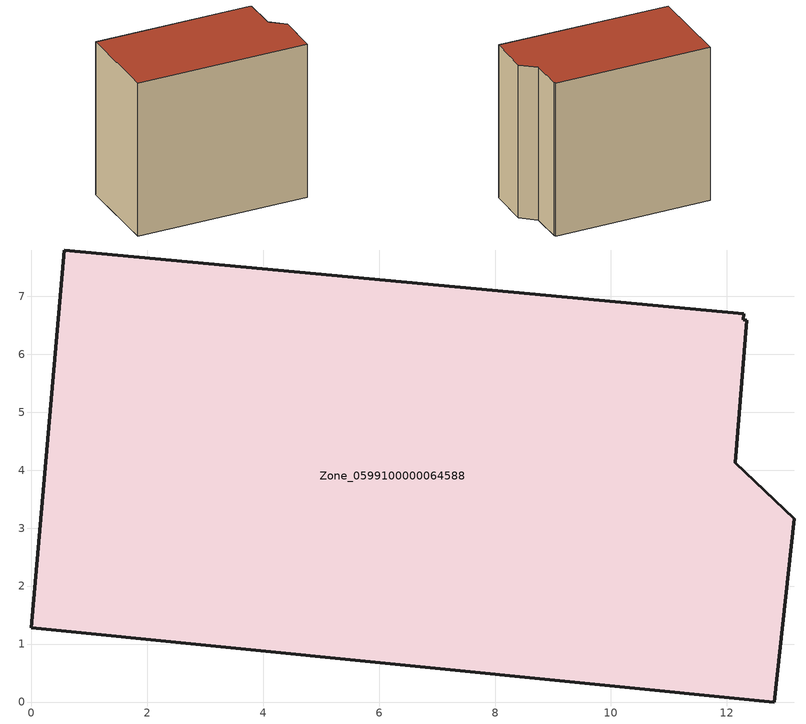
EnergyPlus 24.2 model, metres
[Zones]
Zone_0599100000064588
 floor ground (C_G): 12.82,0 0,1.28 0.57,7.8 12.29,6.7 12.28,6.59 12.34,6.59 12.14,4.13 13.16,3.16 z0
 wall outside (C_F): 0,1.28 12.82,0 13.16,3.16 12.14,4.13 12.34,6.59 12.28,6.59 12.29,6.7 0.57,7.8 0,1.28 z0:11.97
 roof outside (C_R): 12.29,6.7 0.57,7.8 0,1.28 12.82,0 13.16,3.16 12.14,4.13 12.34,6.59 12.28,6.59 z11.97
[BUILDING]
Pand.0599100000064588: North Axis=0; Terrain=City; Loads Convergence Tolerance Value=0.04; Temperature Convergence Tolerance Value=0.4; Solar Distribution=FullExterior; Maximum Number of Warmup Days=25; Minimum Number of Warmup Days=1
[Site:Location]
Rotterdam.The.Hague.AP_ZH_NLD Design_Conditions: Latitude=51.96; Longitude=4.45; Time Zone=1; Elevation=-4.5
[SITE:GROUNDTEMPERATURE:BUILDINGSURFACE]
18, 18, 18, 18, 18, 18, 18, 18, 18, 18, 18, 18
[MATERIAL] Thermal Absorptance=0.9; Solar Absorptance=0.7; Visible Absorptance=0.7
Name | Roughness | Thickness | Conductivity | Density | Specific Heat
G.TI.1946 | MediumSmooth | 0.15 | 1 | 540 | 1210
F.TI.1946 | Rough | 0.3 | 0.857143 | 1920 | 840
R.TI.1946 | MediumRough | 0.2 | 0.1 | 1500 | 1000
[CONSTRUCTION]
C_G: G.TI.1946
C_F: F.TI.1946
C_R: R.TI.1946
[ZONE]
Zone_0599100000064588: Type=1; Multiplier=1; Ceiling Height=Autocalculate; Volume=Autocalculate; Floor Area=autocalculate; Part of Total Floor Area=Yes
[ZONEINFILTRATION:DESIGNFLOWRATE]
Infil_Zone_0599100000064588: Zone or ZoneList or Space or SpaceList=Zone_0599100000064588; Schedule=AlwaysOn; Design Flow Rate Calculation Method=Flow/Area; Flow Rate per Floor Area=0.003; Constant Term Coefficient=1; Temperature Term Coefficient=0; Velocity Term Coefficient=0; Velocity Squared Term Coefficient=0
[HVACTEMPLATE:ZONE:IDEALLOADSAIRSYSTEM]
Zone_0599100000064588: Maximum Heating Supply Air Temperature=50; Minimum Cooling Supply Air Temperature=13; Maximum Heating Supply Air Humidity Ratio=0.0156; Minimum Cooling Supply Air Humidity Ratio=0.0077; Heating Limit=NoLimit; Cooling Limit=NoLimit; Dehumidification Control Type=ConstantSensibleHeatRatio; Cooling Sensible Heat Ratio=0.7; Dehumidification Setpoint=60; Humidification Control Type=None; Humidification Setpoint=30; Outdoor Air Method=None; Outdoor Air Flow Rate per Person=0.00944; Outdoor Air Flow Rate per Zone Floor Area=0; Outdoor Air Flow Rate per Zone=0; Demand Controlled Ventilation Type=None; Outdoor Air Economizer Type=NoEconomizer; Heat Recovery Type=None; Sensible Heat Recovery Effectiveness=0.7; Latent Heat Recovery Effectiveness=0.65
[ZONECONTROL:THERMOSTAT]
ThermostatControl_Zone_0599100000064588: Zone or ZoneList=Zone_0599100000064588; Control Type Schedule=DualSetpointControlType; Control 1=Thermostat_Zone_0599100000064588; Temperature Difference Between Cutout And Setpoint=0
[THERMOSTATSETPOINT:DUALSETPOINT]
Thermostat_Zone_0599100000064588: Heating Setpoint Temperature Schedule=HeatingSetpoint_Zone_0599100000064588; Cooling Setpoint Temperature Schedule=CoolingSetpoint_Zone_0599100000064588
[SCHEDULE:COMPACT]
HeatingSetpoint_Zone_0599100000064588: Through: 12/31, For: AllDays, Until: 24:00, 21
CoolingSetpoint_Zone_0599100000064588: Through: 12/31, For: AllDays, Until: 24:00, 24
DualSetpointControlType: Through: 12/31, For: AllDays, Until: 24:00, 4
AlwaysOn: Through: 12/31, For: AllDays, Until: 24:00, 1
